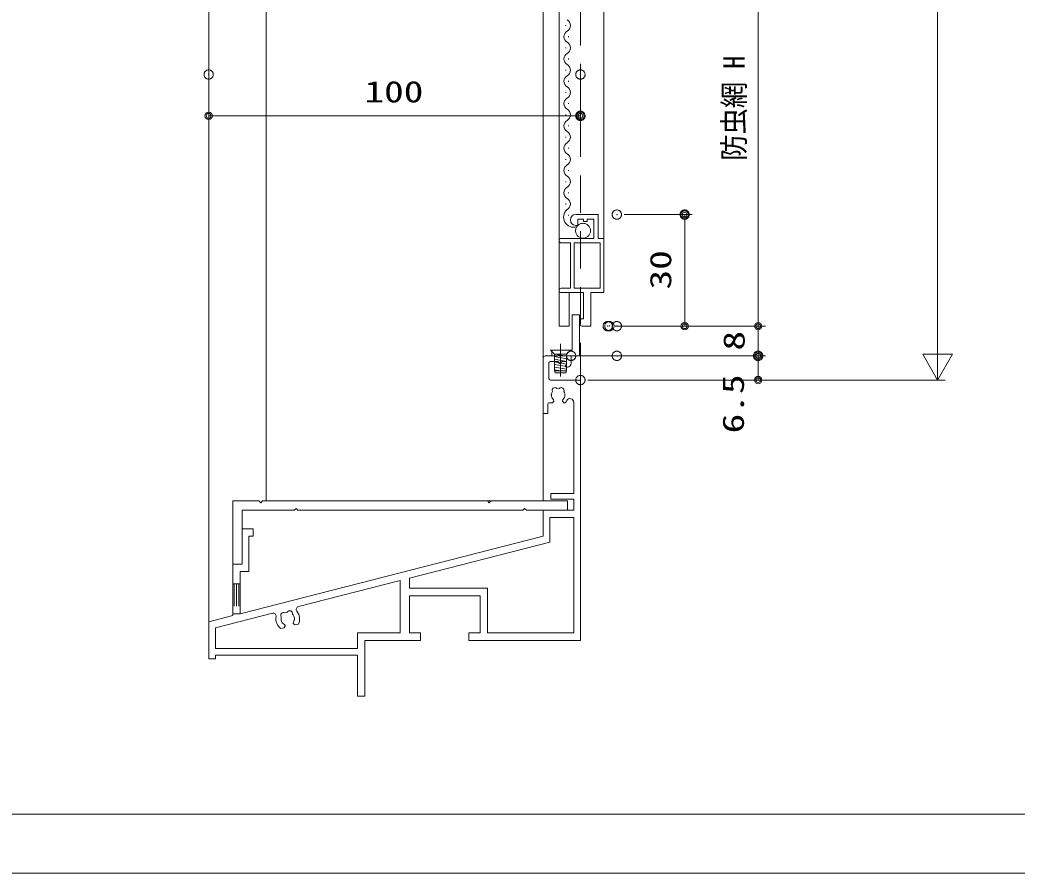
# Model space of a CAD drawing. Units: millimetres, scale not verified. Extents: x -1169 to 0, y -818 to 818.
# Drawn here: x -572.8 to -304.6, y -818.1 to -588.7 of the extents above; entities that cross this region are included whole.
import ezdxf
from ezdxf.enums import TextEntityAlignment as Align

# ---------------------------------------------------------------- set-up
doc = ezdxf.new("R2010")
doc.units = ezdxf.units.MM
doc.header["$LTSCALE"] = 5
doc.header["$PDMODE"] = 32
doc.header["$PDSIZE"] = 2.5
for name, pattern in [('DASHED1', [1.8, 1.2, -0.6]), ('DASHED2', [3, 2, -1]), ('DASHED3', [4, 3, -1]), ('LONG_CHAIN', [21, 18, -1, 1, -1]), ('LONG_DOUBLE_CHAIN', [21.8, 18, -1, 0.6, -0.6, 0.6, -1])]:
    doc.linetypes.add(name, pattern=pattern)
for name, color, linetype, lineweight in [('0-0_KATAZAI', 7, 'DASHED2', 9), ('0-1_0', 7, 'Continuous', 9), ('0-2__0-0_', 4, 'Continuous', 9), ('0-3_USERZ', 2, 'Continuous', 9), ('0-4_YSS_ZEN', 6, 'Continuous', 9), ('0-5_Defpoints', 7, 'DASHED2', 9)]:
    doc.layers.add(name, color=color, linetype=linetype, lineweight=lineweight)
doc.styles.add('ＭＳ ゴシック', font='')
doc.styles.get('ＭＳ ゴシック').set_extended_font_data('MS Gothic')

# ---------------------------------------------------------------- blocks, each defined once
blk = doc.blocks.new('DOT1')
at = {"layer": '0-1_0'}
blk.add_line((0, 0), (-5, 0), dxfattribs=at)
for radius in [2.5, 1.62]:
    blk.add_circle((0, 0), radius, dxfattribs=at)
blk = doc.blocks.new('ALW1')
at = {"layer": '0-1_0'}
blk.add_line((0, 0), (-5, 0), dxfattribs=at)
blk.add_lwpolyline([(-1.732, -1), (0, 0), (-1.732, 1)], close=True, dxfattribs=at)
blk = doc.blocks.new('A$C72A42EE2')
at = {"layer": '0-0_KATAZAI', "linetype": 'Continuous'}
for p, q in [((-42.5, 2.5), (-42.5, 22.5)), ((-18.89, 20.34), (-19.61, 19.66)), ((-18.75, 17.5), (-17.5, 17.5))]:
    blk.add_line(p, q, dxfattribs=at)
for points in [[(-50, 30), (-50, -45), (-44, -45), (-44, -33)], [(-12.5, 22.5), (-12.5, 32.5), (-47.5, 32.5)], [(-40, 25), (-30.5, 25), (-27.5, 22), (-24.5, 25), (-18.5, 25), (-18.5, 21.25)], [(-50.1, -209.99), (-457.5, -314.14), (-457.5, -257.5), (-446, -257.5), (-446, -210), (-440, -210), (-440, -200), (-455, -200), (-455, -247.5), (-467.5, -247.5), (-467.5, -316.69), (-500, -325), (-500, -375), (-491, -375), (-491, -370), (-300, -370), (-300, -425), (-290, -425), (-290, -350.01), (-215, -350.01), (-215, -340.01), (-230, -340.01), (-230, -289.99), (-134.99, -289.99), (-134.99, -340.01), (-150, -340.01), (-150, -350.01), (0, -350.01), (0, 0), (-40, 0)], [(-41.5, -30.5), (-37.75, -30.5), (-35.75, -28.5), (-35.75, -27.81), (-36.34, -26.39)], [(-38.86, -21.56), (-39.21, -19.59), (-38.95, -19.02)], [(-23.66, -26.39), (-24.25, -27.81), (-24.25, -28.5), (-22.25, -30.5), (-20.43, -30.5)], [(-21.14, -21.56), (-21.48, -23.53), (-21.93, -23.98)], [(-9, -29.94), (-9, -152.5), (-40, -152.5), (-40, -160), (-9, -160), (-9, -175), (-50, -175), (-50, -209.97)], [(-41.09, -218.01), (-230, -266.3), (-230, -279.99), (-124.99, -279.99), (-124.99, -340.01), (-9, -340.01), (-9, -185), (-41, -185), (-41, -217.91)], [(-414.3, -313.41), (-491, -333.02), (-491, -361), (-300, -361), (-300, -340.01), (-242.5, -340.01), (-242.5, -269.5), (-379.22, -304.45)], [(-384.86, -322.9), (-384.54, -322.35), (-384.69, -320.36)], [(-398.22, -328.8), (-397.3, -330.03), (-397.13, -330.7), (-398.57, -333.13), (-402.76, -334.2)], [(-401.86, -324.75), (-401.04, -326.57), (-400.5, -326.9)], [(-379.37, -328.22), (-383.55, -329.29), (-385.99, -327.85), (-386.16, -327.18), (-385.94, -325.66)]]:
    blk.add_lwpolyline(points, dxfattribs=at)
for centre, radius, start, end in [((-47.5, 30), 2.5, 90, 180), ((-40, 22.5), 2.5, 90, 180), ((-18.75, 18.75), 1.25, 133.60282, 270), ((-19.75, 21.25), 1.25, 313.60282, 0), ((-17.5, 22.5), 5, 270, 0), ((-40, 2.5), 2.5, 180, 270), ((-34.3, -13.86), 3.75, 45.95278, 204.04722), ((-30, -20), 9, 79.14685, 100.85315), ((-25.7, -13.86), 3.75, 335.95278, 134.04722), ((-30, -20), 9, 149.14685, 173.7398), ((-30, -20), 9, 190, 225.20717), ((-30, -20), 9, 314.79283, 333.7398), ((-30, -20), 9, 350, 30.85315), ((-14, -29.94), 5, 0, 151.75769), ((-41.5, -33), 2.5, 90, 180), ((-32.5, -20), 16, 318.9855, 331.75769), ((-378.23, -308.32), 4, 104.33919, 219.48985), ((-413.31, -317.29), 4, 349.18852, 104.33919), ((-393.66, -321.04), 16, 169.18852, 235.35369), ((-399.35, -316.15), 3.75, 60.29197, 218.3864), ((-393.66, -321.04), 9, 163.48604, 204.33919), ((-393.66, -321.04), 9, 93.48604, 115.19234), ((-391.02, -314.02), 3.75, 350.29197, 148.3864), ((-393.66, -321.04), 9, 4.33919, 45.19234), ((-393.66, -321.04), 16, 333.32469, 39.48985), ((-393.66, -321.04), 9, 220.59939, 239.54635), ((-393.66, -321.04), 9, 329.13202, 348.07898)]:
    blk.add_arc(centre, radius, start, end, dxfattribs=at)
blk = doc.blocks.new('AMI-WAKU')
at = {"layer": '0-2__0-0_', "color": 7}
blk.add_line((-32.5, 38.5), (-32.5, 41.5), dxfattribs=at)
for points in [[(-37.75, -105), (-37.75, -105), (-7.5, -105), (-7.5, -73), (0, -73), (0, 0), (-17.5, 0), (-17.5, 45), (-29, 45), (-29, 45)], [(-57.5, 0), (-27.5, 0), (-27.5, 35), (-29, 35), (-29, 35)], [(-57.5, -6), (-57.5, -6), (-45, -6), (-45, -67), (-57.5, -67), (-57.5, -67)], [(-57.5, -73), (-57.5, -73), (-13.5, -73), (-13.5, -99), (-22.5, -99), (-22.5, -95.5), (-27.5, -95.5), (-27.5, -99), (-35, -99), (-35, -90.5), (-37.75, -90.5), (-37.75, -90.5)]]:
    blk.add_lwpolyline(points, dxfattribs=at)
blk.add_lwpolyline([(-40, -67), (-5, -67), (-5, -6), (-40, -6)], close=True, dxfattribs=at)
for centre, radius, start, end in [((-29, 41.5), 3.5, 90, 180), ((-29, 38.5), 3.5, 180, 270), ((-57.5, -2.5), 2.5, 90, 180), ((-57.5, -3.5), 2.5, 180, 270), ((-57.5, -69.5), 2.5, 90, 180), ((-57.5, -70.5), 2.5, 180, 270), ((-37.75, -97.75), 7.25, 90, 270)]:
    blk.add_arc(centre, radius, start, end, dxfattribs=at)
blk = doc.blocks.new('A$C05D637A9')
at = {"layer": '0-2__0-0_', "linetype": 'LONG_DOUBLE_CHAIN'}
for p, q in [((-7.22, 30.11), (-8.25, 27.61)), ((-8.25, 27.61), (8.25, 27.61)), ((-8.25, 5.25), (-8.25, 27.61)), ((-8.25, 26.05), (0.63, 27.61)), ((-7.22, 30.11), (7.25, 30.11)), ((7.25, 30.11), (8.25, 27.61)), ((8.25, 5.25), (8.25, 27.61)), ((-8.25, 22.54), (8.25, 25.46)), ((-8.25, 19.05), (8.25, 21.96)), ((-8.25, 15.55), (8.25, 18.46)), ((-8.25, 12.05), (8.25, 14.96)), ((-13.5, 0), (13.5, 0)), ((-8.25, 8.55), (8.25, 11.46)), ((-7.08, 5.25), (8.25, 7.96)), ((13.5, 0), (8.25, 5.25))]:
    blk.add_line(p, q, dxfattribs=at)
at = {"layer": '0-2__0-0_', "linetype": 'LONG_CHAIN'}
blk.add_line((0, -8.51), (0, 35.03), dxfattribs=at)
at = {"layer": '0-2__0-0_', "linetype": 'LONG_DOUBLE_CHAIN'}
blk.add_lwpolyline([(8.25, 5.25), (-8.25, 5.25), (-13.5, 0)], dxfattribs=at)

msp = doc.modelspace()

# ---------------------------------------------------------------- linework, layer by layer
at = {"layer": '0-0_KATAZAI', "linetype": 'Continuous'}
msp.add_lwpolyline([(-508.536, -718.026), (-508.036, -718.526), (-507.536, -718.026), (-447.036, -718.026), (-446.536, -718.526), (-446.036, -718.026), (-425.536, -718.026), (-425.536, -720.526), (-436.536, -720.526), (-437.036, -720.026), (-437.536, -720.526), (-498.036, -720.526), (-498.536, -720.026), (-499.036, -720.526), (-513.036, -720.526), (-513.036, -735.026), (-515.536, -735.026), (-515.536, -718.026), (-508.536, -718.026), (-508.036, -718.526), (-507.536, -718.026)], dxfattribs=at)
at = {"layer": '0-2__0-0_', "color": 2}
for p, q in [((-415.736, -580.951), (-415.736, -662.026)), ((-425.036, -671.026), (-425.036, -662.026))]:
    msp.add_line(p, q, dxfattribs=at)
at = {"layer": '0-2__0-0_', "color": 7}
msp.add_lwpolyline([(-424.236, -677.526), (-424.236, -668.026), (-422.236, -668.026), (-422.236, -679.026), (-429.736, -679.026), (-429.736, -677.526)], close=True, dxfattribs=at)
at = {"layer": '0-2__0-0_', "color": 2}
msp.add_lwpolyline([(-425.036, -671.026), (-427.736, -671.026), (-425.036, -671.026)], dxfattribs=at)
at = {"layer": '0-2__0-0_', "color": 7, "linetype": 'DASHED3'}
msp.add_circle((-421.322, -645.38), 2, dxfattribs=at)
at = {"layer": '0-3_USERZ', "color": 3}
for p, q in [((-522.036, -750.526), (-522.036, -546.85)), ((-427.736, -671.026), (-427.736, -557.351)), ((-374.222, -669.026), (-374.222, -559.351)), ((-522.036, -605.366), (-522.036, -616.482)), ((-422.036, -605.366), (-422.036, -616.482)), ((-520.036, -614.482), (-424.036, -614.482)), ((-410.236, -641.026), (-391.981, -641.026)), ((-393.981, -669.026), (-393.981, -643.026)), ((-412.686, -671.026), (-372.222, -671.026)), ((-412.236, -671.026), (-391.981, -671.026)), ((-410.236, -671.026), (-372.222, -671.026)), ((-374.222, -673.026), (-374.222, -677.026)), ((-422.536, -679.026), (-372.222, -679.026)), ((-410.236, -679.026), (-372.222, -679.026)), ((-374.222, -683.526), (-374.222, -681.026)), ((-420.036, -685.526), (-372.222, -685.526))]:
    msp.add_line(p, q, dxfattribs=at)
at = {"layer": '0-3_USERZ', "color": 3, "linetype": 'DASHED2'}
msp.add_line((-422.036, -685.526), (-422.036, -546.85), dxfattribs=at)
at = {"layer": '0-3_USERZ'}
for p, q in [((-425.996, -590.289), (-425.996, -590.089)), ((-425.236, -593.289), (-425.236, -593.089)), ((-425.996, -596.289), (-425.996, -596.089)), ((-425.236, -599.289), (-425.236, -599.089)), ((-425.996, -602.289), (-425.996, -602.089)), ((-425.236, -605.289), (-425.236, -605.089)), ((-425.996, -608.289), (-425.996, -608.089)), ((-425.236, -611.289), (-425.236, -611.089)), ((-425.996, -614.289), (-425.996, -614.089)), ((-425.236, -617.289), (-425.236, -617.089)), ((-425.996, -620.289), (-425.996, -620.089)), ((-425.236, -623.289), (-425.236, -623.089)), ((-425.996, -626.289), (-425.996, -626.089)), ((-425.236, -629.289), (-425.236, -629.089)), ((-425.996, -632.289), (-425.996, -632.089)), ((-425.236, -635.289), (-425.236, -635.089)), ((-425.996, -638.289), (-425.996, -638.089)), ((-425.236, -641.289), (-425.236, -641.089))]:
    msp.add_line(p, q, dxfattribs=at)
at = {"layer": '0-3_USERZ', "color": 3, "linetype": 'DASHED1'}
for p, q in [((-515.158, -740.354), (-515.158, -748.354)), ((-514.523, -740.354), (-514.523, -748.354)), ((-513.888, -740.354), (-513.888, -748.354))]:
    msp.add_line(p, q, dxfattribs=at)
at = {"layer": '0-3_USERZ', "color": 7}
msp.add_lwpolyline([(-584.5, -802.288), (-33.74, -802.288), (-33.74, -285.763), (-584.5, -285.763)], close=True, dxfattribs=at)
at = {"layer": '0-3_USERZ', "color": 3}
msp.add_lwpolyline([(-432.036, -546.85), (-432.036, -718.026), (-506.536, -718.026), (-506.536, -546.85)], dxfattribs=at)
at = {"layer": '0-3_USERZ', "color": 3, "linetype": 'DASHED1'}
msp.add_lwpolyline([(-515.536, -740.354), (-515.536, -748.354), (-513.536, -748.354), (-513.536, -740.354)], close=True, dxfattribs=at)
msp.add_lwpolyline([(-515.536, -740.354), (-515.536, -748.354), (-513.536, -748.354), (-513.536, -740.354)], close=True, dxfattribs=at)
at = {"layer": '0-3_USERZ'}
for centre, radius, start, end in [((-426.455, -590.189), 1.718, 299.20254, 60.79746), ((-424.778, -593.189), 1.718, 119.20254, 240.79746), ((-426.455, -596.189), 1.718, 299.20254, 60.79746), ((-424.778, -599.189), 1.718, 119.20254, 240.79746), ((-426.455, -602.189), 1.718, 299.20254, 60.79746), ((-424.778, -605.189), 1.718, 119.20254, 240.79746), ((-426.455, -608.189), 1.718, 299.20254, 60.79746), ((-424.778, -611.189), 1.718, 119.20254, 240.79746), ((-426.455, -614.189), 1.718, 299.20254, 60.79746), ((-424.778, -617.189), 1.718, 119.20254, 240.79746), ((-426.455, -620.189), 1.718, 299.20254, 60.79746), ((-424.778, -623.189), 1.718, 119.20254, 240.79746), ((-426.455, -626.189), 1.718, 299.20254, 60.79746), ((-424.778, -629.189), 1.718, 119.20254, 240.79746), ((-426.455, -632.189), 1.718, 299.20254, 60.79746), ((-424.778, -635.189), 1.718, 119.20254, 240.79746), ((-426.455, -638.189), 1.718, 299.20254, 60.79746), ((-423.843, -641.737), 2.71, 130.8839, 287.74792)]:
    msp.add_arc(centre, radius, start, end, dxfattribs=at)
at = {"layer": '0-4_YSS_ZEN'}
for p, q in [((-325.946, -665.526), (-325.946, -403.176)), ((-420.036, -685.526), (-323.946, -685.526))]:
    msp.add_line(p, q, dxfattribs=at)
at = {"layer": '0-5_Defpoints', "color": 1}
msp.add_lwpolyline([(0, -818.1), (-1169, -818.1), (-1169, 818.1), (0, 818.1)], close=True, dxfattribs=at)
at = {"layer": '0-5_Defpoints', "color": 1, "linetype": 'Continuous'}
msp.add_lwpolyline([(-22.5, -818.1), (-22.5, 763.1), (-1146.5, 763.1), (-1146.5, -818.1)], close=True, dxfattribs=at)
at = {"layer": '0-5_Defpoints'}
for p in [(-522.036, -603.366), (-422.036, -603.366), (-422.036, -614.482), (-412.236, -641.026), (-393.981, -641.026), (-414.686, -671.026), (-414.236, -671.026), (-412.236, -671.026), (-424.536, -679.026), (-412.236, -679.026), (-374.222, -679.026), (-374.222, -679.026), (-422.036, -685.526), (-422.036, -685.526)]:
    msp.add_point(p, dxfattribs=at)

# ---------------------------------------------------------------- block references
at = {"layer": '0-3_USERZ'}
for name, p, xscale, yscale, rotation in [('DOT1', (-522.036, -614.482), 0.4, 0.4, 180), ('AMI-WAKU', (-415.736, -662.026), -0.2, 0.2, 180), ('DOT1', (-393.981, -641.026), 0.4, 0.4, 90), ('DOT1', (-393.981, -671.026), 0.4, 0.4, 270), ('DOT1', (-374.222, -671.026), 0.4, 0.4, 270), ('DOT1', (-374.222, -671.026), 0.4, 0.4, 90), ('A$C05D637A9', (-427.386, -677.526), -0.2, 0.2, 180), ('DOT1', (-374.222, -679.026), 0.4, 0.4, 270), ('DOT1', (-374.222, -679.026), 0.4, 0.4, 90), ('DOT1', (-374.222, -685.526), 0.4, 0.4, 270)]:
    msp.add_blockref(name, p, dxfattribs=dict(at, xscale=xscale, yscale=yscale, rotation=rotation))
for name, p, xscale, yscale in [('DOT1', (-422.036, -614.482), 0.4, 0.4), ('A$C72A42EE2', (-422.036, -685.526), 0.2, 0.2)]:
    msp.add_blockref(name, p, dxfattribs=dict(at, xscale=xscale, yscale=yscale))
at = {"layer": '0-4_YSS_ZEN', "xscale": 4, "yscale": 4, "rotation": 270}
msp.add_blockref('ALW1', (-325.946, -685.526), dxfattribs=at)

# ---------------------------------------------------------------- texts
at = {"layer": '0-3_USERZ', "color": 3, "style": 'ＭＳ ゴシック'}
for s, width, p in [('防虫網 H', 0.9, (-376.111, -626.532)), ('30', 1.35, (-395.87, -661.169)), ('8', 1.35, (-376.111, -677.598)), ('6.5', 1.35, (-376.318, -699.869))]:
    msp.add_text(s, height=5.755, rotation=90, dxfattribs=dict(at, width=width)).set_placement(p, align=Align.BOTTOM_LEFT)
at = {"layer": '0-3_USERZ', "color": 3, "style": 'ＭＳ ゴシック', "width": 1.35}
msp.add_text('100', height=5.755, dxfattribs=at).set_placement((-480.136, -612.592), align=Align.BOTTOM_LEFT)

doc.saveas('drawing.dxf')
